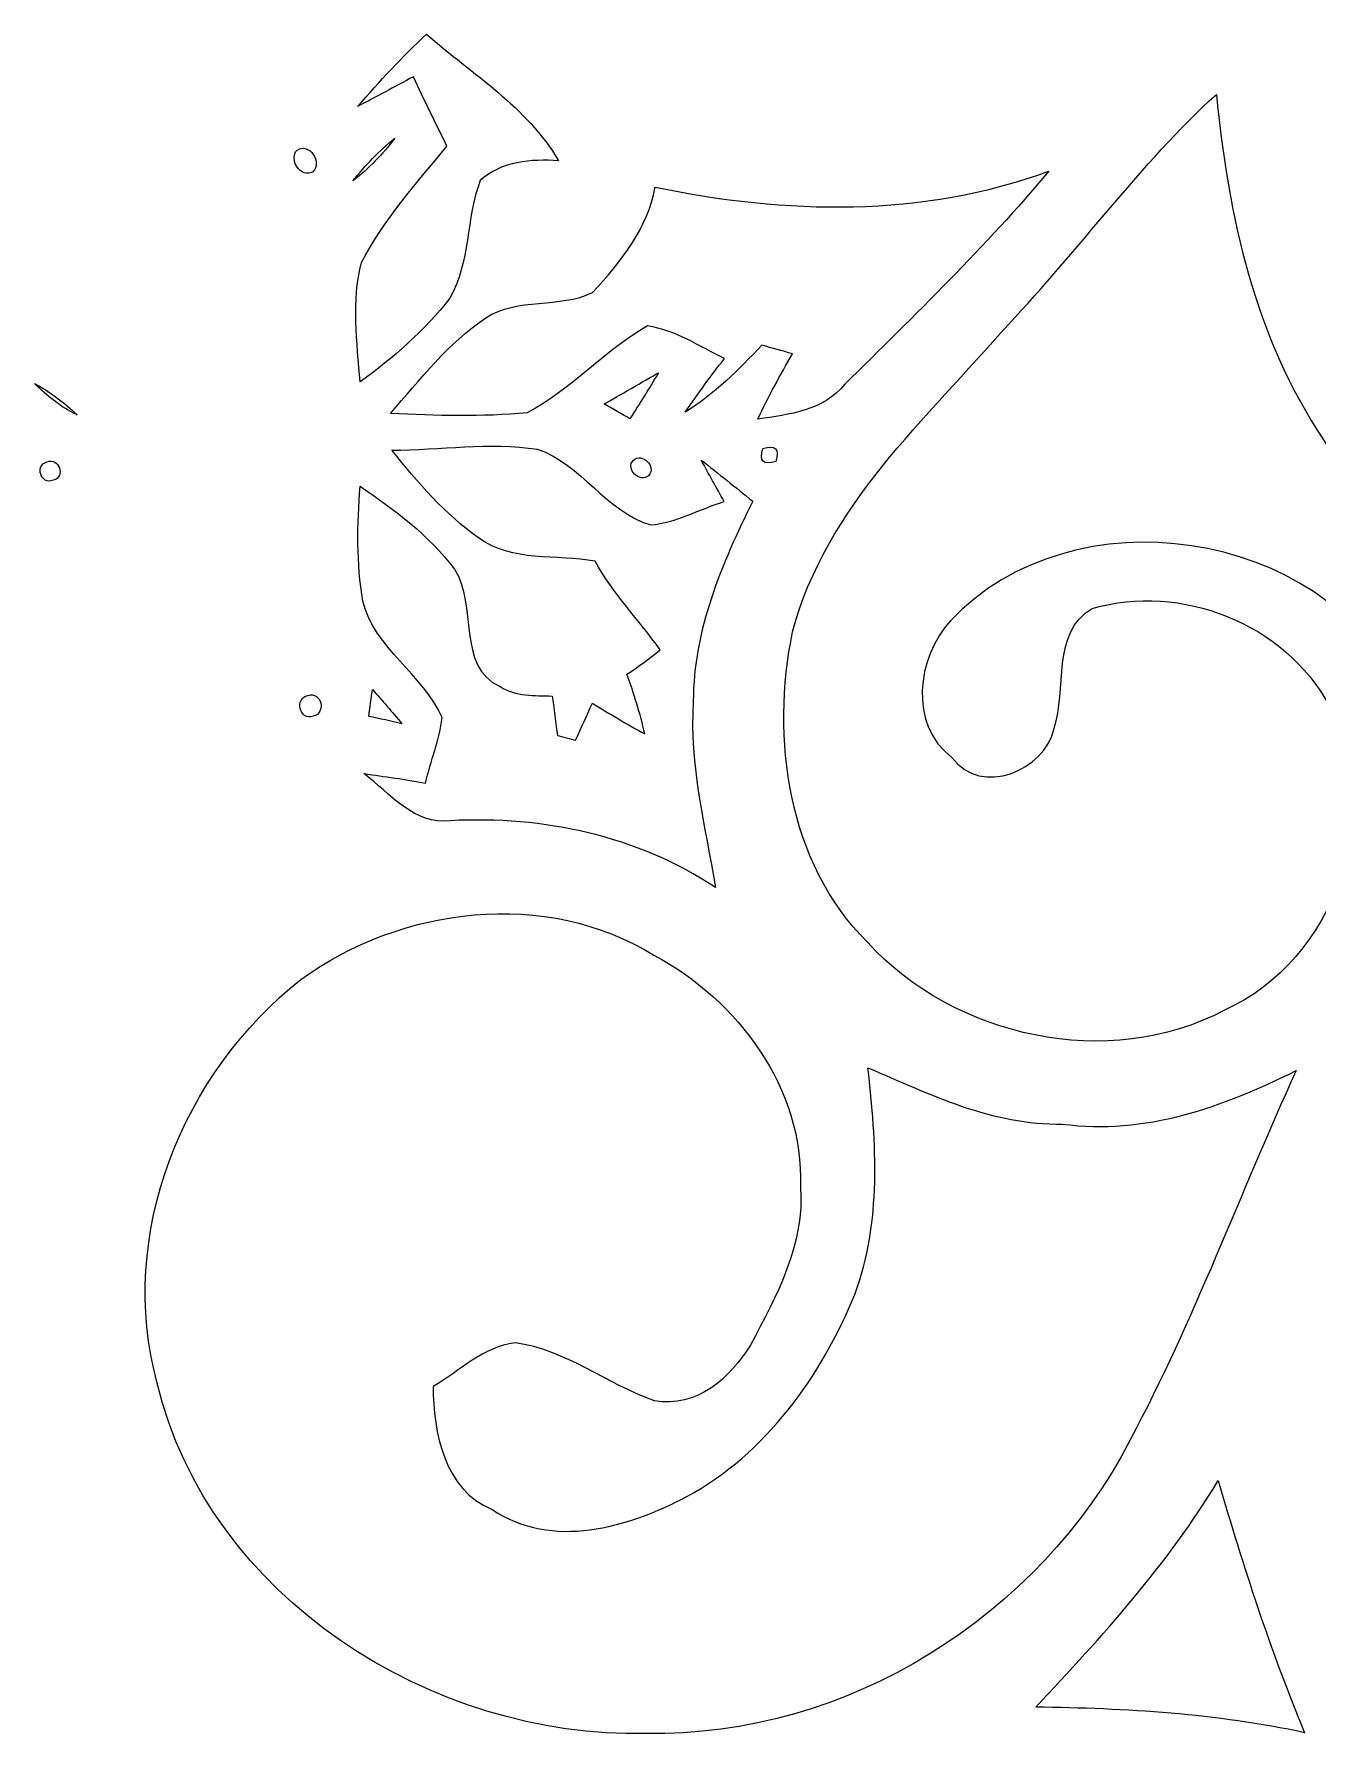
# Model space of a CAD drawing. Header units: centimetres. Extents: x -16.2 to 16.1, y -15.7 to 15.7.
# Drawn here: x -14.22 to -8.34, y -9.62 to -1.81 of the extents above; entities that cross this region are included whole.
import ezdxf

# ---------------------------------------------------------------- set-up
doc = ezdxf.new("R2010")
doc.units = ezdxf.units.CM
doc.header["$MEASUREMENT"] = 0
doc.layers.add('Layer 1', color=7, linetype='Continuous')

msp = doc.modelspace()

# ---------------------------------------------------------------- linework, layer by layer
at = {"layer": 'Layer 1', "color": 251, "lineweight": 9}
for points, knots in [([(-12.738, -2.14296), (-12.65228, -2.09886), (-12.56761, -2.05264), (-12.48295, -2.00643), (-12.48295, -2.00643), (-12.4332, -2.11332), (-12.3817, -2.21916), (-12.32878, -2.32464), (-12.32878, -2.32464), (-12.46742, -2.49538), (-12.61841, -2.66013), (-12.72001, -2.85733), (-12.72001, -2.85733), (-12.76799, -3.03478), (-12.74012, -3.22387), (-12.72671, -3.4052), (-12.72671, -3.4052), (-12.57431, -3.29583), (-12.43179, -3.16954), (-12.31573, -3.02137), (-12.31573, -3.02137), (-12.22118, -2.85663), (-12.24306, -2.65519), (-12.17638, -2.48233), (-12.17638, -2.48233), (-12.08007, -2.39378), (-11.94214, -2.38285), (-11.81725, -2.39202), (-11.81725, -2.39202), (-11.96189, -2.14578), (-12.21342, -1.99479), (-12.42297, -1.81135), (-12.42297, -1.81135), (-12.5348, -1.91541), (-12.63746, -2.0283), (-12.738, -2.14296), (-12.738, -2.14296), (-12.738, -2.14296), (-12.738, -2.14296), (-12.738, -2.14296)], [0, 0, 0, 0, 0.0909091, 0.0909091, 0.0909091, 0.0909091, 0.1818182, 0.1818182, 0.1818182, 0.1818182, 0.2727273, 0.2727273, 0.2727273, 0.2727273, 0.3636364, 0.3636364, 0.3636364, 0.3636364, 0.4545455, 0.4545455, 0.4545455, 0.4545455, 0.5454545, 0.5454545, 0.5454545, 0.5454545, 0.6363636, 0.6363636, 0.6363636, 0.6363636, 0.7272727, 0.7272727, 0.7272727, 0.7272727, 0.8181818, 0.8181818, 0.8181818, 0.8181818, 1, 1, 1, 1]), ([(-9.75738, -3.14132), (-10.13133, -3.57382), (-10.59558, -3.97634), (-10.74551, -4.55031), (-10.74551, -4.55031), (-10.8457, -5.03573), (-10.76915, -5.609), (-10.40296, -5.97271), (-10.40296, -5.97271), (-10.00115, -6.41016), (-9.30123, -6.56467), (-8.76784, -6.28457), (-8.76784, -6.28457), (-8.25914, -6.05526), (-8.02242, -5.37828), (-8.29018, -4.88545), (-8.29018, -4.88545), (-8.49338, -4.50939), (-8.96715, -4.32665), (-9.37286, -4.44271), (-9.37286, -4.44271), (-9.56123, -4.55102), (-9.48927, -4.81983), (-9.54713, -4.99234), (-9.54713, -4.99234), (-9.5898, -5.18566), (-9.88227, -5.30984), (-10.01562, -5.12604), (-10.01562, -5.12604), (-10.21635, -4.97717), (-10.17613, -4.66673), (-10.02266, -4.49986), (-10.02266, -4.49986), (-9.46246, -3.90438), (-8.32615, -4.07512), (-7.96492, -4.80643), (-7.96492, -4.80643), (-7.81499, -5.11193), (-7.8792, -5.46365), (-7.8672, -5.79244), (-7.8672, -5.79244), (-7.48938, -5.48306), (-7.10026, -5.18178), (-6.66105, -4.96271), (-6.66105, -4.96271), (-6.66035, -4.94295), (-6.65823, -4.90344), (-6.65717, -4.88369), (-6.65717, -4.88369), (-6.83144, -4.82301), (-7.01277, -4.77785), (-7.17293, -4.68366), (-7.17293, -4.68366), (-7.61144, -4.4219), (-8.05241, -4.12345), (-8.31311, -3.67048), (-8.31311, -3.67048), (-8.6292, -3.20305), (-8.75126, -2.64037), (-8.80452, -2.08757), (-8.80452, -2.08757), (-9.15519, -2.40719), (-9.43071, -2.79806), (-9.75738, -3.14132), (-9.75738, -3.14132), (-9.75738, -3.14132), (-9.75738, -3.14132), (-9.75738, -3.14132)], [0, 0, 0, 0, 0.0555556, 0.0555556, 0.0555556, 0.0555556, 0.1111111, 0.1111111, 0.1111111, 0.1111111, 0.1666667, 0.1666667, 0.1666667, 0.1666667, 0.2222222, 0.2222222, 0.2222222, 0.2222222, 0.2777778, 0.2777778, 0.2777778, 0.2777778, 0.3333333, 0.3333333, 0.3333333, 0.3333333, 0.3888889, 0.3888889, 0.3888889, 0.3888889, 0.4444444, 0.4444444, 0.4444444, 0.4444444, 0.5, 0.5, 0.5, 0.5, 0.5555556, 0.5555556, 0.5555556, 0.5555556, 0.6111111, 0.6111111, 0.6111111, 0.6111111, 0.6666667, 0.6666667, 0.6666667, 0.6666667, 0.7222222, 0.7222222, 0.7222222, 0.7222222, 0.7777778, 0.7777778, 0.7777778, 0.7777778, 0.8333333, 0.8333333, 0.8333333, 0.8333333, 0.8888889, 0.8888889, 0.8888889, 0.8888889, 1, 1, 1, 1]), ([(-13.01529, -2.34298), (-13.05727, -2.3839), (-12.99694, -2.47598), (-12.94367, -2.44211), (-12.94367, -2.44211), (-12.89746, -2.39978), (-12.96025, -2.30594), (-13.01529, -2.34298), (-13.01529, -2.34298), (-13.01529, -2.34298), (-13.01529, -2.34298), (-13.01529, -2.34298)], [0, 0, 0, 0, 0.25, 0.25, 0.25, 0.25, 0.5, 0.5, 0.5, 0.5, 1, 1, 1, 1]), ([(-12.75952, -2.48445), (-12.6872, -2.428), (-12.62265, -2.36203), (-12.56761, -2.2883), (-12.56761, -2.2883), (-12.63923, -2.34616), (-12.70308, -2.41213), (-12.75952, -2.48445), (-12.75952, -2.48445), (-12.75952, -2.48445), (-12.75952, -2.48445), (-12.75952, -2.48445)], [0, 0, 0, 0, 0.25, 0.25, 0.25, 0.25, 0.5, 0.5, 0.5, 0.5, 1, 1, 1, 1]), ([(-11.37487, -2.51267), (-11.40944, -2.70211), (-11.53468, -2.85804), (-11.66168, -2.99597), (-11.66168, -2.99597), (-11.81373, -3.06829), (-12.00493, -3.01608), (-12.15098, -3.11168), (-12.15098, -3.11168), (-12.32349, -3.2274), (-12.45225, -3.39461), (-12.58737, -3.54913), (-12.58737, -3.54913), (-12.37888, -3.56006), (-12.16933, -3.56641), (-11.96119, -3.54666), (-11.96119, -3.54666), (-11.7594, -3.44047), (-11.607, -3.2602), (-11.4098, -3.14873), (-11.4098, -3.14873), (-11.28209, -3.16742), (-11.17273, -3.24362), (-11.05737, -3.29725), (-11.05737, -3.29725), (-11.11946, -3.37803), (-11.18049, -3.45952), (-11.23729, -3.54419), (-11.23729, -3.54419), (-11.10429, -3.46129), (-10.99387, -3.34946), (-10.88592, -3.23727), (-10.88592, -3.23727), (-10.83971, -3.24962), (-10.79314, -3.26303), (-10.74657, -3.27643), (-10.74657, -3.27643), (-10.80196, -3.3745), (-10.85735, -3.47258), (-10.90426, -3.57559), (-10.90426, -3.57559), (-10.76174, -3.55477), (-10.60335, -3.53678), (-10.50668, -3.41613), (-10.50668, -3.41613), (-10.1867, -3.09898), (-9.86145, -2.78501), (-9.57182, -2.43929), (-9.57182, -2.43929), (-10.15144, -2.65307), (-10.77726, -2.63685), (-11.37487, -2.51267), (-11.37487, -2.51267), (-11.37487, -2.51267), (-11.37487, -2.51267), (-11.37487, -2.51267)], [0, 0, 0, 0, 0.0666667, 0.0666667, 0.0666667, 0.0666667, 0.1333333, 0.1333333, 0.1333333, 0.1333333, 0.2, 0.2, 0.2, 0.2, 0.2666667, 0.2666667, 0.2666667, 0.2666667, 0.3333333, 0.3333333, 0.3333333, 0.3333333, 0.4, 0.4, 0.4, 0.4, 0.4666667, 0.4666667, 0.4666667, 0.4666667, 0.5333333, 0.5333333, 0.5333333, 0.5333333, 0.6, 0.6, 0.6, 0.6, 0.6666667, 0.6666667, 0.6666667, 0.6666667, 0.7333333, 0.7333333, 0.7333333, 0.7333333, 0.8, 0.8, 0.8, 0.8, 0.8666667, 0.8666667, 0.8666667, 0.8666667, 1, 1, 1, 1]), ([(-14.21755, -3.41225), (-14.16076, -3.47011), (-14.09655, -3.5202), (-14.02353, -3.55654), (-14.02353, -3.55654), (-14.08032, -3.49868), (-14.147, -3.45176), (-14.21755, -3.41225), (-14.21755, -3.41225), (-14.21755, -3.41225), (-14.21755, -3.41225), (-14.21755, -3.41225)], [0, 0, 0, 0, 0.25, 0.25, 0.25, 0.25, 0.5, 0.5, 0.5, 0.5, 1, 1, 1, 1]), ([(-11.36041, -3.36321), (-11.4225, -3.3992), (-11.54667, -3.47046), (-11.60876, -3.50609), (-11.60876, -3.50609), (-11.5696, -3.52867), (-11.53009, -3.55125), (-11.49058, -3.57382), (-11.49058, -3.57382), (-11.44613, -3.50433), (-11.40203, -3.43448), (-11.36041, -3.36321), (-11.36041, -3.36321), (-11.36041, -3.36321), (-11.36041, -3.36321), (-11.36041, -3.36321)], [0, 0, 0, 0, 0.2, 0.2, 0.2, 0.2, 0.4, 0.4, 0.4, 0.4, 0.6, 0.6, 0.6, 0.6, 1, 1, 1, 1]), ([(-14.16146, -3.77208), (-14.22002, -3.78761), (-14.18827, -3.87933), (-14.13253, -3.85604), (-14.13253, -3.85604), (-14.07362, -3.84088), (-14.10608, -3.74739), (-14.16146, -3.77208), (-14.16146, -3.77208), (-14.16146, -3.77208), (-14.16146, -3.77208), (-14.16146, -3.77208)], [0, 0, 0, 0, 0.25, 0.25, 0.25, 0.25, 0.5, 0.5, 0.5, 0.5, 1, 1, 1, 1]), ([(-12.58137, -3.71776), (-12.46354, -3.86486), (-12.33866, -4.01056), (-12.18379, -4.12028), (-12.18379, -4.12028), (-12.03068, -4.23281), (-11.82643, -4.19471), (-11.65039, -4.22646), (-11.65039, -4.22646), (-11.5696, -4.37533), (-11.4486, -4.49528), (-11.353, -4.63321), (-11.353, -4.63321), (-11.40098, -4.67343), (-11.45319, -4.70871), (-11.50434, -4.74505), (-11.50434, -4.74505), (-11.47224, -4.8343), (-11.44366, -4.92461), (-11.42285, -5.01774), (-11.42285, -5.01774), (-11.50434, -4.97365), (-11.58407, -4.92602), (-11.66274, -4.87698), (-11.66274, -4.87698), (-11.68849, -4.93343), (-11.71389, -4.99023), (-11.73964, -5.04702), (-11.73964, -5.04702), (-11.76046, -5.04173), (-11.80208, -5.0308), (-11.8229, -5.02515), (-11.8229, -5.02515), (-11.8289, -4.97999), (-11.84089, -4.88968), (-11.84689, -4.84453), (-11.84689, -4.84453), (-11.92767, -4.84276), (-12.01375, -4.84594), (-12.08501, -4.80149), (-12.08501, -4.80149), (-12.28786, -4.70871), (-12.18873, -4.42649), (-12.29421, -4.2628), (-12.29421, -4.2628), (-12.41098, -4.10828), (-12.56832, -3.99116), (-12.72671, -3.88321), (-12.72671, -3.88321), (-12.74012, -4.05854), (-12.74365, -4.23599), (-12.71437, -4.41026), (-12.71437, -4.41026), (-12.65863, -4.62792), (-12.43955, -4.74434), (-12.35065, -4.94295), (-12.35065, -4.94295), (-12.363, -5.04561), (-12.40428, -5.14227), (-12.4265, -5.24317), (-12.4265, -5.24317), (-12.52069, -5.22694), (-12.61453, -5.21318), (-12.70908, -5.20013), (-12.70908, -5.20013), (-12.58984, -5.29079), (-12.47836, -5.43649), (-12.3122, -5.41568), (-12.3122, -5.41568), (-11.88675, -5.39416), (-11.45707, -5.48411), (-11.099, -5.72189), (-11.099, -5.72189), (-11.14592, -5.43966), (-11.22035, -5.15885), (-11.2006, -4.86993), (-11.2006, -4.86993), (-11.2006, -4.54431), (-11.07078, -4.23916), (-10.92825, -3.95235), (-10.92825, -3.95235), (-11.00657, -3.8885), (-11.08489, -3.82535), (-11.16426, -3.76326), (-11.16426, -3.76326), (-11.13004, -3.82712), (-11.09441, -3.88991), (-11.05913, -3.95341), (-11.05913, -3.95341), (-11.17096, -3.98693), (-11.27786, -4.05148), (-11.39568, -4.0603), (-11.39568, -4.0603), (-11.59959, -4.00033), (-11.71389, -3.7802), (-11.91462, -3.71352), (-11.91462, -3.71352), (-12.13475, -3.68036), (-12.36018, -3.7174), (-12.58137, -3.71776), (-12.58137, -3.71776), (-12.58137, -3.71776), (-12.58137, -3.71776), (-12.58137, -3.71776)], [0, 0, 0, 0, 0.037037, 0.037037, 0.037037, 0.037037, 0.0740741, 0.0740741, 0.0740741, 0.0740741, 0.1111111, 0.1111111, 0.1111111, 0.1111111, 0.1481481, 0.1481481, 0.1481481, 0.1481481, 0.1851852, 0.1851852, 0.1851852, 0.1851852, 0.2222222, 0.2222222, 0.2222222, 0.2222222, 0.2592593, 0.2592593, 0.2592593, 0.2592593, 0.2962963, 0.2962963, 0.2962963, 0.2962963, 0.3333333, 0.3333333, 0.3333333, 0.3333333, 0.3703704, 0.3703704, 0.3703704, 0.3703704, 0.4074074, 0.4074074, 0.4074074, 0.4074074, 0.4444444, 0.4444444, 0.4444444, 0.4444444, 0.4814815, 0.4814815, 0.4814815, 0.4814815, 0.5185185, 0.5185185, 0.5185185, 0.5185185, 0.5555556, 0.5555556, 0.5555556, 0.5555556, 0.5925926, 0.5925926, 0.5925926, 0.5925926, 0.6296296, 0.6296296, 0.6296296, 0.6296296, 0.6666667, 0.6666667, 0.6666667, 0.6666667, 0.7037037, 0.7037037, 0.7037037, 0.7037037, 0.7407407, 0.7407407, 0.7407407, 0.7407407, 0.7777778, 0.7777778, 0.7777778, 0.7777778, 0.8148148, 0.8148148, 0.8148148, 0.8148148, 0.8518519, 0.8518519, 0.8518519, 0.8518519, 0.8888889, 0.8888889, 0.8888889, 0.8888889, 0.9259259, 0.9259259, 0.9259259, 0.9259259, 1, 1, 1, 1]), ([(-11.47506, -3.76326), (-11.51316, -3.80383), (-11.44507, -3.87157), (-11.4045, -3.83382), (-11.4045, -3.83382), (-11.36852, -3.7936), (-11.43484, -3.72693), (-11.47506, -3.76326), (-11.47506, -3.76326), (-11.47506, -3.76326), (-11.47506, -3.76326), (-11.47506, -3.76326)], [0, 0, 0, 0, 0.25, 0.25, 0.25, 0.25, 0.5, 0.5, 0.5, 0.5, 1, 1, 1, 1]), ([(-10.88133, -3.7107), (-10.89968, -3.76785), (-10.88028, -3.78725), (-10.82277, -3.76926), (-10.82277, -3.76926), (-10.80443, -3.71176), (-10.82418, -3.692), (-10.88133, -3.7107), (-10.88133, -3.7107), (-10.88133, -3.7107), (-10.88133, -3.7107), (-10.88133, -3.7107)], [0, 0, 0, 0, 0.25, 0.25, 0.25, 0.25, 0.5, 0.5, 0.5, 0.5, 1, 1, 1, 1]), ([(-12.96555, -4.84135), (-13.02834, -4.85441), (-13.00541, -4.95883), (-12.94191, -4.93731), (-12.94191, -4.93731), (-12.87982, -4.92355), (-12.90381, -4.8216), (-12.96555, -4.84135), (-12.96555, -4.84135), (-12.96555, -4.84135), (-12.96555, -4.84135), (-12.96555, -4.84135)], [0, 0, 0, 0, 0.25, 0.25, 0.25, 0.25, 0.5, 0.5, 0.5, 0.5, 1, 1, 1, 1]), ([(-12.67027, -4.81454), (-12.6745, -4.84559), (-12.68262, -4.90732), (-12.68685, -4.93801), (-12.68685, -4.93801), (-12.6364, -4.9486), (-12.58596, -4.95953), (-12.53551, -4.97118), (-12.53551, -4.97118), (-12.57961, -4.91791), (-12.62406, -4.86569), (-12.67027, -4.81454), (-12.67027, -4.81454), (-12.67027, -4.81454), (-12.67027, -4.81454), (-12.67027, -4.81454)], [0, 0, 0, 0, 0.2, 0.2, 0.2, 0.2, 0.4, 0.4, 0.4, 0.4, 0.6, 0.6, 0.6, 0.6, 1, 1, 1, 1]), ([(-12.998, -6.14416), (-13.54022, -6.57067), (-13.8422, -7.31256), (-13.65593, -7.99307), (-13.65593, -7.99307), (-13.4238, -8.97414), (-12.3944, -9.62326), (-11.41615, -9.59786), (-11.41615, -9.59786), (-10.49998, -9.61761), (-9.61556, -9.06058), (-9.19894, -8.25236), (-9.19894, -8.25236), (-8.90825, -7.70626), (-8.69588, -7.12312), (-8.43941, -6.56115), (-8.43941, -6.56115), (-8.77066, -6.72589), (-9.13297, -6.85854), (-9.51044, -6.80562), (-9.51044, -6.80562), (-9.8297, -6.81126), (-10.11616, -6.67015), (-10.40085, -6.54774), (-10.40085, -6.54774), (-10.36204, -6.8924), (-10.33665, -7.25506), (-10.46082, -7.58632), (-10.46082, -7.58632), (-10.61534, -7.96308), (-10.86687, -8.31516), (-11.23058, -8.51306), (-11.23058, -8.51306), (-11.50046, -8.65523), (-11.84724, -8.75719), (-12.12135, -8.57198), (-12.12135, -8.57198), (-12.34289, -8.48061), (-12.39016, -8.22026), (-12.39263, -8.00824), (-12.39263, -8.00824), (-12.27057, -7.93839), (-12.16156, -7.82479), (-12.01657, -7.80821), (-12.01657, -7.80821), (-11.78268, -7.84032), (-11.59606, -7.99766), (-11.37805, -8.07386), (-11.37805, -8.07386), (-11.18613, -8.10843), (-11.03021, -7.96838), (-10.93884, -7.81844), (-10.93884, -7.81844), (-10.81819, -7.59443), (-10.68942, -7.3549), (-10.70953, -7.09102), (-10.70953, -7.09102), (-10.69436, -6.64299), (-10.99599, -6.23588), (-11.38087, -6.03268), (-11.38087, -6.03268), (-11.87299, -5.72506), (-12.54186, -5.80938), (-12.998, -6.14416), (-12.998, -6.14416), (-12.998, -6.14416), (-12.998, -6.14416), (-12.998, -6.14416)], [0, 0, 0, 0, 0.0555556, 0.0555556, 0.0555556, 0.0555556, 0.1111111, 0.1111111, 0.1111111, 0.1111111, 0.1666667, 0.1666667, 0.1666667, 0.1666667, 0.2222222, 0.2222222, 0.2222222, 0.2222222, 0.2777778, 0.2777778, 0.2777778, 0.2777778, 0.3333333, 0.3333333, 0.3333333, 0.3333333, 0.3888889, 0.3888889, 0.3888889, 0.3888889, 0.4444444, 0.4444444, 0.4444444, 0.4444444, 0.5, 0.5, 0.5, 0.5, 0.5555556, 0.5555556, 0.5555556, 0.5555556, 0.6111111, 0.6111111, 0.6111111, 0.6111111, 0.6666667, 0.6666667, 0.6666667, 0.6666667, 0.7222222, 0.7222222, 0.7222222, 0.7222222, 0.7777778, 0.7777778, 0.7777778, 0.7777778, 0.8333333, 0.8333333, 0.8333333, 0.8333333, 0.8888889, 0.8888889, 0.8888889, 0.8888889, 1, 1, 1, 1]), ([(-9.63215, -9.47721), (-9.21905, -9.48391), (-8.80488, -9.50719), (-8.40024, -9.59503), (-8.40024, -9.59503), (-8.55723, -9.21862), (-8.68212, -8.83092), (-8.79642, -8.43933), (-8.79642, -8.43933), (-9.02608, -8.8228), (-9.32735, -9.153), (-9.63215, -9.47721), (-9.63215, -9.47721), (-9.63215, -9.47721), (-9.63215, -9.47721), (-9.63215, -9.47721)], [0, 0, 0, 0, 0.2, 0.2, 0.2, 0.2, 0.4, 0.4, 0.4, 0.4, 0.6, 0.6, 0.6, 0.6, 1, 1, 1, 1])]:
    msp.add_open_spline(points, degree=3, knots=knots, dxfattribs=at)

doc.saveas('drawing.dxf')
